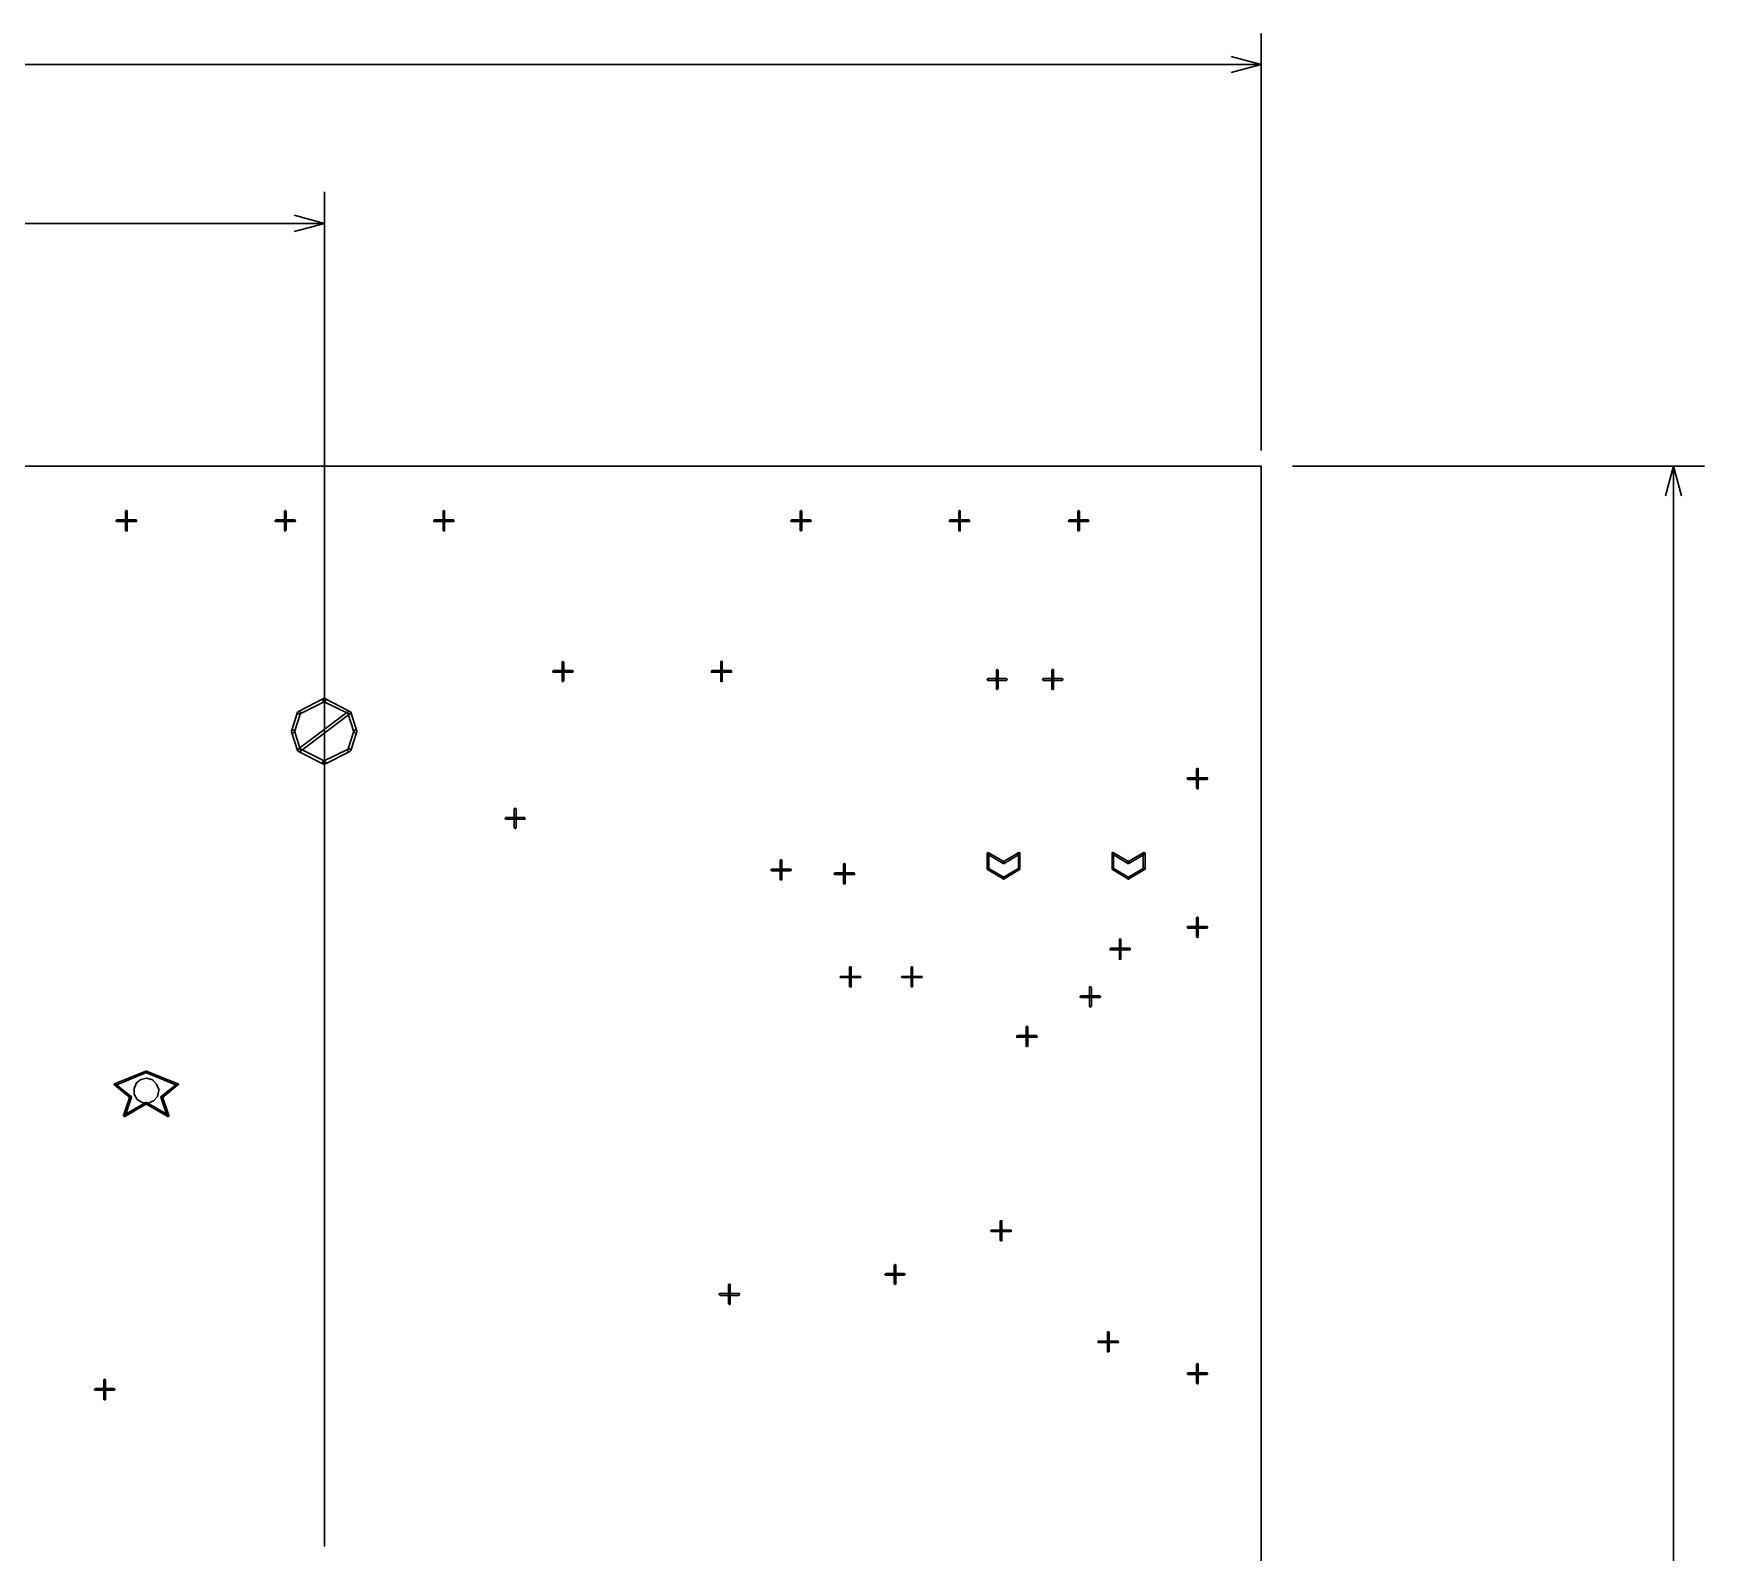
# Model space of a CAD drawing. Header units: millimetres. Extents: x 0 to 1189, y 35 to 806.
# Drawn here: x 747.6 to 845.7, y 554 to 643.2 of the extents above; entities that cross this region are included whole.
import ezdxf

# ---------------------------------------------------------------- set-up
doc = ezdxf.new("R2010")
doc.units = ezdxf.units.MM
doc.layers.add('Pen 1', color=7, linetype='Continuous')

msp = doc.modelspace()

# ---------------------------------------------------------------- linework, layer by layer
at = {"layer": 'Pen 1', "color": 7, "lineweight": 30}
for p, q in [((819.7, 618.675), (819.7, 643.15)), ((819.7, 641.325), (471.325, 641.325)), ((764.7, 554.325), (764.7, 633.85)), ((471.325, 632), (764.7, 632)), ((821.525, 617.75), (845.725, 617.75)), ((843.9, 395.9), (843.9, 617.75))]:
    msp.add_line(p, q, dxfattribs=at)
for points in [[(817.925, 640.85), (819.7, 641.325), (817.925, 641.8)], [(762.925, 631.525), (764.7, 632), (762.925, 632.475)], [(577.65, 395.9), (577.65, 432.575), (471.325, 432.575), (471.325, 617.75), (819.7, 617.75), (819.7, 432.575), (756.45, 432.575), (756.45, 395.9), (577.65, 395.9)], [(844.375, 616), (843.9, 617.75), (843.425, 616)], [(753.025, 615.1), (753.05, 615.125), (753.075, 615.15), (753.125, 615.125), (753.125, 615.1), (753.125, 614), (753.125, 613.95), (753.075, 613.95), (753.05, 613.95), (753.025, 614), (753.025, 615.1)], [(753.025, 615.1), (753.05, 615.125), (753.075, 615.15), (753.125, 615.125), (753.125, 615.1), (753.125, 614), (753.125, 613.95), (753.075, 613.95), (753.05, 613.95), (753.025, 614), (753.025, 615.1)], [(762.35, 615.1), (762.375, 615.125), (762.4, 615.15), (762.425, 615.125), (762.45, 615.1), (762.45, 614), (762.425, 613.95), (762.4, 613.95), (762.375, 613.95), (762.35, 614), (762.35, 615.1)], [(762.35, 615.1), (762.375, 615.125), (762.4, 615.15), (762.425, 615.125), (762.45, 615.1), (762.45, 614), (762.425, 613.95), (762.4, 613.95), (762.375, 613.95), (762.35, 614), (762.35, 615.1)], [(771.675, 615.1), (771.675, 615.125), (771.7, 615.15), (771.75, 615.125), (771.75, 615.1), (771.75, 614), (771.75, 613.95), (771.7, 613.95), (771.675, 613.95), (771.675, 614), (771.675, 615.1)], [(771.675, 615.1), (771.675, 615.125), (771.7, 615.15), (771.75, 615.125), (771.75, 615.1), (771.75, 614), (771.75, 613.95), (771.7, 613.95), (771.675, 613.95), (771.675, 614), (771.675, 615.1)], [(792.625, 615.1), (792.65, 615.125), (792.675, 615.15), (792.7, 615.125), (792.725, 615.1), (792.725, 614), (792.7, 613.95), (792.675, 613.95), (792.65, 613.95), (792.625, 614), (792.625, 615.1)], [(792.625, 615.1), (792.65, 615.125), (792.675, 615.15), (792.7, 615.125), (792.725, 615.1), (792.725, 614), (792.7, 613.95), (792.675, 613.95), (792.65, 613.95), (792.625, 614), (792.625, 615.1)], [(801.95, 615.1), (801.95, 615.125), (801.975, 615.15), (802.025, 615.125), (802.025, 615.1), (802.025, 614), (802.025, 613.95), (801.975, 613.95), (801.95, 613.95), (801.95, 614), (801.95, 615.1)], [(801.95, 615.1), (801.95, 615.125), (801.975, 615.15), (802.025, 615.125), (802.025, 615.1), (802.025, 614), (802.025, 613.95), (801.975, 613.95), (801.95, 613.95), (801.95, 614), (801.95, 615.1)], [(808.925, 615.1), (808.95, 615.125), (808.975, 615.15), (809, 615.125), (809.025, 615.1), (809.025, 614), (809, 613.95), (808.975, 613.95), (808.95, 613.95), (808.925, 614), (808.925, 615.1)], [(808.925, 615.1), (808.95, 615.125), (808.975, 615.15), (809, 615.125), (809.025, 615.1), (809.025, 614), (809, 613.95), (808.975, 613.95), (808.95, 613.95), (808.925, 614), (808.925, 615.1)], [(752.525, 614.5), (752.5, 614.5), (752.475, 614.55), (752.5, 614.575), (752.525, 614.6), (753.625, 614.6), (753.675, 614.575), (753.675, 614.55), (753.675, 614.5), (753.625, 614.5), (752.525, 614.5)], [(752.525, 614.5), (752.5, 614.5), (752.475, 614.55), (752.5, 614.575), (752.525, 614.6), (753.625, 614.6), (753.675, 614.575), (753.675, 614.55), (753.675, 614.5), (753.625, 614.5), (752.525, 614.5)], [(761.85, 614.5), (761.825, 614.5), (761.8, 614.55), (761.825, 614.575), (761.85, 614.6), (762.95, 614.6), (762.975, 614.575), (763, 614.55), (762.975, 614.5), (762.95, 614.5), (761.85, 614.5)], [(761.85, 614.5), (761.825, 614.5), (761.8, 614.55), (761.825, 614.575), (761.85, 614.6), (762.95, 614.6), (762.975, 614.575), (763, 614.55), (762.975, 614.5), (762.95, 614.5), (761.85, 614.5)], [(771.15, 614.5), (771.125, 614.5), (771.125, 614.55), (771.125, 614.575), (771.15, 614.6), (772.25, 614.6), (772.3, 614.575), (772.3, 614.55), (772.3, 614.5), (772.25, 614.5), (771.15, 614.5)], [(771.15, 614.5), (771.125, 614.5), (771.125, 614.55), (771.125, 614.575), (771.15, 614.6), (772.25, 614.6), (772.3, 614.575), (772.3, 614.55), (772.3, 614.5), (772.25, 614.5), (771.15, 614.5)], [(792.125, 614.5), (792.1, 614.5), (792.075, 614.55), (792.1, 614.575), (792.125, 614.6), (793.225, 614.6), (793.25, 614.575), (793.275, 614.55), (793.25, 614.5), (793.225, 614.5), (792.125, 614.5)], [(792.125, 614.5), (792.1, 614.5), (792.075, 614.55), (792.1, 614.575), (792.125, 614.6), (793.225, 614.6), (793.25, 614.575), (793.275, 614.55), (793.25, 614.5), (793.225, 614.5), (792.125, 614.5)], [(801.425, 614.5), (801.4, 614.5), (801.4, 614.55), (801.4, 614.575), (801.425, 614.6), (802.525, 614.6), (802.575, 614.575), (802.575, 614.55), (802.575, 614.5), (802.525, 614.5), (801.425, 614.5)], [(801.425, 614.5), (801.4, 614.5), (801.4, 614.55), (801.4, 614.575), (801.425, 614.6), (802.525, 614.6), (802.575, 614.575), (802.575, 614.55), (802.575, 614.5), (802.525, 614.5), (801.425, 614.5)], [(808.425, 614.5), (808.4, 614.5), (808.375, 614.55), (808.4, 614.575), (808.425, 614.6), (809.525, 614.6), (809.55, 614.575), (809.575, 614.55), (809.55, 614.5), (809.525, 614.5), (808.425, 614.5)], [(808.425, 614.5), (808.4, 614.5), (808.375, 614.55), (808.4, 614.575), (808.425, 614.6), (809.525, 614.6), (809.55, 614.575), (809.575, 614.55), (809.55, 614.5), (809.525, 614.5), (808.425, 614.5)], [(778.15, 605.65), (778.125, 605.65), (778.1, 605.7), (778.125, 605.725), (778.15, 605.75), (779.25, 605.75), (779.275, 605.725), (779.3, 605.7), (779.275, 605.65), (779.25, 605.65), (778.15, 605.65)], [(778.15, 605.65), (778.125, 605.65), (778.1, 605.7), (778.125, 605.725), (778.15, 605.75), (779.25, 605.75), (779.275, 605.725), (779.3, 605.7), (779.275, 605.65), (779.25, 605.65), (778.15, 605.65)], [(778.65, 606.25), (778.675, 606.275), (778.7, 606.3), (778.725, 606.275), (778.75, 606.25), (778.75, 605.15), (778.725, 605.1), (778.7, 605.1), (778.675, 605.1), (778.65, 605.15), (778.65, 606.25)], [(778.65, 606.25), (778.675, 606.275), (778.7, 606.3), (778.725, 606.275), (778.75, 606.25), (778.75, 605.15), (778.725, 605.1), (778.7, 605.1), (778.675, 605.1), (778.65, 605.15), (778.65, 606.25)], [(787.475, 605.65), (787.425, 605.65), (787.425, 605.7), (787.425, 605.725), (787.475, 605.75), (788.575, 605.75), (788.6, 605.725), (788.6, 605.7), (788.6, 605.65), (788.575, 605.65), (787.475, 605.65)], [(787.475, 605.65), (787.425, 605.65), (787.425, 605.7), (787.425, 605.725), (787.475, 605.75), (788.575, 605.75), (788.6, 605.725), (788.6, 605.7), (788.6, 605.65), (788.575, 605.65), (787.475, 605.65)], [(787.975, 606.25), (787.975, 606.275), (788.025, 606.3), (788.05, 606.275), (788.05, 606.25), (788.05, 605.15), (788.05, 605.1), (788.025, 605.1), (787.975, 605.1), (787.975, 605.15), (787.975, 606.25)], [(787.975, 606.25), (787.975, 606.275), (788.025, 606.3), (788.05, 606.275), (788.05, 606.25), (788.05, 605.15), (788.05, 605.1), (788.025, 605.1), (787.975, 605.1), (787.975, 605.15), (787.975, 606.25)], [(804.15, 605.775), (804.175, 605.8), (804.2, 605.825), (804.225, 605.8), (804.25, 605.775), (804.25, 604.675), (804.225, 604.65), (804.2, 604.625), (804.175, 604.65), (804.15, 604.675), (804.15, 605.775)], [(804.15, 605.775), (804.175, 605.8), (804.2, 605.825), (804.225, 605.8), (804.25, 605.775), (804.25, 604.675), (804.225, 604.65), (804.2, 604.625), (804.175, 604.65), (804.15, 604.675), (804.15, 605.775)], [(807.4, 605.775), (807.425, 605.8), (807.45, 605.825), (807.5, 605.8), (807.5, 605.775), (807.5, 604.675), (807.5, 604.65), (807.45, 604.625), (807.425, 604.65), (807.4, 604.675), (807.4, 605.775)], [(807.4, 605.775), (807.425, 605.8), (807.45, 605.825), (807.5, 605.8), (807.5, 605.775), (807.5, 604.675), (807.5, 604.65), (807.45, 604.625), (807.425, 604.65), (807.4, 604.675), (807.4, 605.775)], [(803.65, 605.175), (803.625, 605.2), (803.6, 605.225), (803.625, 605.25), (803.65, 605.275), (804.75, 605.275), (804.775, 605.25), (804.8, 605.225), (804.775, 605.2), (804.75, 605.175), (803.65, 605.175)], [(803.65, 605.175), (803.625, 605.2), (803.6, 605.225), (803.625, 605.25), (803.65, 605.275), (804.75, 605.275), (804.775, 605.25), (804.8, 605.225), (804.775, 605.2), (804.75, 605.175), (803.65, 605.175)], [(806.9, 605.175), (806.875, 605.2), (806.85, 605.225), (806.875, 605.25), (806.9, 605.275), (808, 605.275), (808.05, 605.25), (808.05, 605.225), (808.05, 605.2), (808, 605.175), (806.9, 605.175)], [(806.9, 605.175), (806.875, 605.2), (806.85, 605.225), (806.875, 605.25), (806.9, 605.275), (808, 605.275), (808.05, 605.25), (808.05, 605.225), (808.05, 605.2), (808, 605.175), (806.9, 605.175)], [(764.65, 604.1), (764.725, 604.1), (764.775, 604.05), (764.775, 603.975), (764.725, 603.925), (763.275, 603.2), (763.2, 603.2), (763.15, 603.225), (763.125, 603.3), (763.175, 603.35), (764.65, 604.1)], [(764.65, 604.1), (764.725, 604.1), (764.775, 604.05), (764.775, 603.975), (764.725, 603.925), (763.275, 603.2), (763.2, 603.2), (763.15, 603.225), (763.125, 603.3), (763.175, 603.35), (764.65, 604.1)], [(763.275, 601), (763.2, 600.975), (763.15, 601.025), (763.125, 601.075), (763.175, 601.15), (766.1, 603.35), (766.175, 603.375), (766.225, 603.325), (766.25, 603.25), (766.2, 603.2), (763.275, 601)], [(763.275, 601), (763.2, 600.975), (763.15, 601.025), (763.125, 601.075), (763.175, 601.15), (766.1, 603.35), (766.175, 603.375), (766.225, 603.325), (766.25, 603.25), (766.2, 603.2), (763.275, 601)], [(766.2, 603.35), (766.25, 603.3), (766.25, 603.225), (766.175, 603.2), (766.125, 603.2), (764.65, 603.925), (764.6, 603.975), (764.6, 604.05), (764.65, 604.1), (764.725, 604.1), (766.2, 603.35)], [(766.2, 603.35), (766.25, 603.3), (766.25, 603.225), (766.175, 603.2), (766.125, 603.2), (764.65, 603.925), (764.6, 603.975), (764.6, 604.05), (764.65, 604.1), (764.725, 604.1), (766.2, 603.35)], [(763.125, 603.3), (763.175, 603.35), (763.25, 603.35), (763.3, 603.325), (763.3, 603.25), (762.95, 602.15), (762.9, 602.1), (762.825, 602.075), (762.775, 602.125), (762.775, 602.2), (763.125, 603.3)], [(763.125, 603.3), (763.175, 603.35), (763.25, 603.35), (763.3, 603.325), (763.3, 603.25), (762.95, 602.15), (762.9, 602.1), (762.825, 602.075), (762.775, 602.125), (762.775, 602.2), (763.125, 603.3)], [(766.6, 602.2), (766.6, 602.125), (766.55, 602.075), (766.475, 602.1), (766.425, 602.15), (766.075, 603.25), (766.075, 603.325), (766.125, 603.35), (766.2, 603.35), (766.25, 603.3), (766.6, 602.2)], [(766.6, 602.2), (766.6, 602.125), (766.55, 602.075), (766.475, 602.1), (766.425, 602.15), (766.075, 603.25), (766.075, 603.325), (766.125, 603.35), (766.2, 603.35), (766.25, 603.3), (766.6, 602.2)], [(762.775, 602.15), (762.775, 602.225), (762.825, 602.25), (762.9, 602.25), (762.95, 602.2), (763.3, 601.1), (763.3, 601.025), (763.25, 600.975), (763.175, 601), (763.125, 601.05), (762.775, 602.15)], [(762.775, 602.15), (762.775, 602.225), (762.825, 602.25), (762.9, 602.25), (762.95, 602.2), (763.3, 601.1), (763.3, 601.025), (763.25, 600.975), (763.175, 601), (763.125, 601.05), (762.775, 602.15)], [(766.25, 601.05), (766.2, 601), (766.125, 600.975), (766.075, 601.025), (766.075, 601.1), (766.425, 602.2), (766.475, 602.25), (766.55, 602.25), (766.6, 602.225), (766.6, 602.15), (766.25, 601.05)], [(766.25, 601.05), (766.2, 601), (766.125, 600.975), (766.075, 601.025), (766.075, 601.1), (766.425, 602.2), (766.475, 602.25), (766.55, 602.25), (766.6, 602.225), (766.6, 602.15), (766.25, 601.05)], [(763.175, 601), (763.125, 601.05), (763.15, 601.125), (763.2, 601.15), (763.275, 601.15), (764.725, 600.425), (764.775, 600.375), (764.775, 600.3), (764.725, 600.25), (764.65, 600.25), (763.175, 601)], [(763.175, 601), (763.125, 601.05), (763.15, 601.125), (763.2, 601.15), (763.275, 601.15), (764.725, 600.425), (764.775, 600.375), (764.775, 600.3), (764.725, 600.25), (764.65, 600.25), (763.175, 601)], [(764.725, 600.25), (764.65, 600.25), (764.6, 600.3), (764.6, 600.375), (764.65, 600.425), (766.125, 601.15), (766.175, 601.15), (766.25, 601.125), (766.25, 601.05), (766.2, 601), (764.725, 600.25)], [(764.725, 600.25), (764.65, 600.25), (764.6, 600.3), (764.6, 600.375), (764.65, 600.425), (766.125, 601.15), (766.175, 601.15), (766.25, 601.125), (766.25, 601.05), (766.2, 601), (764.725, 600.25)], [(815.4, 599.35), (815.375, 599.375), (815.35, 599.4), (815.375, 599.45), (815.4, 599.45), (816.5, 599.45), (816.55, 599.45), (816.55, 599.4), (816.55, 599.375), (816.5, 599.35), (815.4, 599.35)], [(815.4, 599.35), (815.375, 599.375), (815.35, 599.4), (815.375, 599.45), (815.4, 599.45), (816.5, 599.45), (816.55, 599.45), (816.55, 599.4), (816.55, 599.375), (816.5, 599.35), (815.4, 599.35)], [(815.9, 599.95), (815.925, 600), (815.95, 600), (816, 600), (816, 599.95), (816, 598.85), (816, 598.825), (815.95, 598.8), (815.925, 598.825), (815.9, 598.85), (815.9, 599.95)], [(815.9, 599.95), (815.925, 600), (815.95, 600), (816, 600), (816, 599.95), (816, 598.85), (816, 598.825), (815.95, 598.8), (815.925, 598.825), (815.9, 598.85), (815.9, 599.95)], [(775.85, 597.625), (775.875, 597.65), (775.9, 597.675), (775.925, 597.65), (775.95, 597.625), (775.95, 596.525), (775.925, 596.5), (775.9, 596.475), (775.875, 596.5), (775.85, 596.525), (775.85, 597.625)], [(775.85, 597.625), (775.875, 597.65), (775.9, 597.675), (775.925, 597.65), (775.95, 597.625), (775.95, 596.525), (775.925, 596.5), (775.9, 596.475), (775.875, 596.5), (775.85, 596.525), (775.85, 597.625)], [(775.35, 597.025), (775.325, 597.05), (775.3, 597.075), (775.325, 597.1), (775.35, 597.125), (776.45, 597.125), (776.475, 597.1), (776.5, 597.075), (776.475, 597.05), (776.45, 597.025), (775.35, 597.025)], [(775.35, 597.025), (775.325, 597.05), (775.3, 597.075), (775.325, 597.1), (775.35, 597.125), (776.45, 597.125), (776.475, 597.1), (776.5, 597.075), (776.475, 597.05), (776.45, 597.025), (775.35, 597.025)], [(791.45, 594.6), (791.475, 594.625), (791.5, 594.65), (791.55, 594.625), (791.55, 594.6), (791.55, 593.5), (791.55, 593.475), (791.5, 593.45), (791.475, 593.475), (791.45, 593.5), (791.45, 594.6)], [(791.45, 594.6), (791.475, 594.625), (791.5, 594.65), (791.55, 594.625), (791.55, 594.6), (791.55, 593.5), (791.55, 593.475), (791.5, 593.45), (791.475, 593.475), (791.45, 593.5), (791.45, 594.6)], [(804.6, 594.525), (804.625, 594.475), (804.6, 594.45), (804.575, 594.425), (804.55, 594.425), (803.625, 594.975), (803.6, 595), (803.625, 595.05), (803.65, 595.075), (803.675, 595.075), (804.6, 594.525)], [(804.6, 594.525), (804.625, 594.475), (804.6, 594.45), (804.575, 594.425), (804.55, 594.425), (803.625, 594.975), (803.6, 595), (803.625, 595.05), (803.65, 595.075), (803.675, 595.075), (804.6, 594.525)], [(803.6, 595.025), (803.625, 595.05), (803.65, 595.075), (803.675, 595.05), (803.7, 595.025), (803.7, 594.1), (803.675, 594.075), (803.65, 594.05), (803.625, 594.075), (803.6, 594.1), (803.6, 595.025)], [(803.6, 595.025), (803.625, 595.05), (803.65, 595.075), (803.675, 595.05), (803.7, 595.025), (803.7, 594.1), (803.675, 594.075), (803.65, 594.05), (803.625, 594.075), (803.6, 594.1), (803.6, 595.025)], [(805.475, 595.075), (805.5, 595.075), (805.525, 595.05), (805.525, 595), (805.5, 594.975), (804.6, 594.425), (804.55, 594.425), (804.525, 594.45), (804.525, 594.475), (804.55, 594.525), (805.475, 595.075)], [(805.475, 595.075), (805.5, 595.075), (805.525, 595.05), (805.525, 595), (805.5, 594.975), (804.6, 594.425), (804.55, 594.425), (804.525, 594.45), (804.525, 594.475), (804.55, 594.525), (805.475, 595.075)], [(805.525, 594.1), (805.525, 594.075), (805.475, 594.05), (805.45, 594.075), (805.45, 594.1), (805.45, 595.025), (805.45, 595.05), (805.475, 595.075), (805.525, 595.05), (805.525, 595.025), (805.525, 594.1)], [(805.525, 594.1), (805.525, 594.075), (805.475, 594.05), (805.45, 594.075), (805.45, 594.1), (805.45, 595.025), (805.45, 595.05), (805.475, 595.075), (805.525, 595.05), (805.525, 595.025), (805.525, 594.1)], [(811.925, 594.525), (811.95, 594.475), (811.95, 594.45), (811.925, 594.425), (811.875, 594.425), (810.975, 594.975), (810.95, 595), (810.95, 595.05), (810.975, 595.075), (811, 595.075), (811.925, 594.525)], [(811.925, 594.525), (811.95, 594.475), (811.95, 594.45), (811.925, 594.425), (811.875, 594.425), (810.975, 594.975), (810.95, 595), (810.95, 595.05), (810.975, 595.075), (811, 595.075), (811.925, 594.525)], [(810.95, 595.025), (810.95, 595.05), (811, 595.075), (811.025, 595.05), (811.025, 595.025), (811.025, 594.1), (811.025, 594.075), (811, 594.05), (810.95, 594.075), (810.95, 594.1), (810.95, 595.025)], [(810.95, 595.025), (810.95, 595.05), (811, 595.075), (811.025, 595.05), (811.025, 595.025), (811.025, 594.1), (811.025, 594.075), (811, 594.05), (810.95, 594.075), (810.95, 594.1), (810.95, 595.025)], [(812.8, 595.075), (812.825, 595.075), (812.85, 595.05), (812.875, 595), (812.85, 594.975), (811.925, 594.425), (811.9, 594.425), (811.875, 594.45), (811.85, 594.475), (811.875, 594.525), (812.8, 595.075)], [(812.8, 595.075), (812.825, 595.075), (812.85, 595.05), (812.875, 595), (812.85, 594.975), (811.925, 594.425), (811.9, 594.425), (811.875, 594.45), (811.85, 594.475), (811.875, 594.525), (812.8, 595.075)], [(812.875, 594.1), (812.85, 594.075), (812.825, 594.05), (812.8, 594.075), (812.775, 594.1), (812.775, 595.025), (812.8, 595.05), (812.825, 595.075), (812.85, 595.05), (812.875, 595.025), (812.875, 594.1)], [(812.875, 594.1), (812.85, 594.075), (812.825, 594.05), (812.8, 594.075), (812.775, 594.1), (812.775, 595.025), (812.8, 595.05), (812.825, 595.075), (812.85, 595.05), (812.875, 595.025), (812.875, 594.1)], [(790.95, 594), (790.925, 594.025), (790.9, 594.05), (790.925, 594.075), (790.95, 594.1), (792.05, 594.1), (792.1, 594.075), (792.1, 594.05), (792.1, 594.025), (792.05, 594), (790.95, 594)], [(790.95, 594), (790.925, 594.025), (790.9, 594.05), (790.925, 594.075), (790.95, 594.1), (792.05, 594.1), (792.1, 594.075), (792.1, 594.05), (792.1, 594.025), (792.05, 594), (790.95, 594)], [(794.675, 593.775), (794.65, 593.775), (794.625, 593.825), (794.65, 593.85), (794.675, 593.875), (795.775, 593.875), (795.825, 593.85), (795.825, 593.825), (795.825, 593.775), (795.775, 593.775), (794.675, 593.775)], [(794.675, 593.775), (794.65, 593.775), (794.625, 593.825), (794.65, 593.85), (794.675, 593.875), (795.775, 593.875), (795.825, 593.85), (795.825, 593.825), (795.825, 593.775), (795.775, 593.775), (794.675, 593.775)], [(795.175, 594.375), (795.2, 594.4), (795.225, 594.425), (795.275, 594.4), (795.275, 594.375), (795.275, 593.275), (795.275, 593.225), (795.225, 593.225), (795.2, 593.225), (795.175, 593.275), (795.175, 594.375)], [(795.175, 594.375), (795.2, 594.4), (795.225, 594.425), (795.275, 594.4), (795.275, 594.375), (795.275, 593.275), (795.275, 593.225), (795.225, 593.225), (795.2, 593.225), (795.175, 593.275), (795.175, 594.375)], [(803.625, 594.075), (803.6, 594.1), (803.625, 594.125), (803.65, 594.15), (803.675, 594.15), (804.6, 593.6), (804.625, 593.575), (804.6, 593.525), (804.575, 593.5), (804.55, 593.525), (803.625, 594.075)], [(803.625, 594.075), (803.6, 594.1), (803.625, 594.125), (803.65, 594.15), (803.675, 594.15), (804.6, 593.6), (804.625, 593.575), (804.6, 593.525), (804.575, 593.5), (804.55, 593.525), (803.625, 594.075)], [(804.6, 593.525), (804.55, 593.5), (804.525, 593.525), (804.525, 593.575), (804.55, 593.6), (805.475, 594.15), (805.5, 594.15), (805.525, 594.125), (805.525, 594.1), (805.5, 594.075), (804.6, 593.525)], [(804.6, 593.525), (804.55, 593.5), (804.525, 593.525), (804.525, 593.575), (804.55, 593.6), (805.475, 594.15), (805.5, 594.15), (805.525, 594.125), (805.525, 594.1), (805.5, 594.075), (804.6, 593.525)], [(810.975, 594.075), (810.95, 594.1), (810.95, 594.125), (810.975, 594.15), (811, 594.15), (811.925, 593.6), (811.95, 593.575), (811.95, 593.525), (811.925, 593.5), (811.875, 593.525), (810.975, 594.075)], [(810.975, 594.075), (810.95, 594.1), (810.95, 594.125), (810.975, 594.15), (811, 594.15), (811.925, 593.6), (811.95, 593.575), (811.95, 593.525), (811.925, 593.5), (811.875, 593.525), (810.975, 594.075)], [(811.925, 593.525), (811.9, 593.5), (811.875, 593.525), (811.85, 593.575), (811.875, 593.6), (812.8, 594.15), (812.825, 594.15), (812.85, 594.125), (812.875, 594.1), (812.85, 594.075), (811.925, 593.525)], [(811.925, 593.525), (811.9, 593.5), (811.875, 593.525), (811.85, 593.575), (811.875, 593.6), (812.8, 594.15), (812.825, 594.15), (812.85, 594.125), (812.875, 594.1), (812.85, 594.075), (811.925, 593.525)], [(815.4, 590.625), (815.375, 590.65), (815.35, 590.675), (815.375, 590.7), (815.4, 590.725), (816.5, 590.725), (816.55, 590.7), (816.55, 590.675), (816.55, 590.65), (816.5, 590.625), (815.4, 590.625)], [(815.4, 590.625), (815.375, 590.65), (815.35, 590.675), (815.375, 590.7), (815.4, 590.725), (816.5, 590.725), (816.55, 590.7), (816.55, 590.675), (816.55, 590.65), (816.5, 590.625), (815.4, 590.625)], [(815.9, 591.225), (815.925, 591.25), (815.95, 591.275), (816, 591.25), (816, 591.225), (816, 590.125), (816, 590.1), (815.95, 590.075), (815.925, 590.1), (815.9, 590.125), (815.9, 591.225)], [(815.9, 591.225), (815.925, 591.25), (815.95, 591.275), (816, 591.25), (816, 591.225), (816, 590.125), (816, 590.1), (815.95, 590.075), (815.925, 590.1), (815.9, 590.125), (815.9, 591.225)], [(811.375, 589.95), (811.375, 589.975), (811.425, 590), (811.45, 589.975), (811.45, 589.95), (811.45, 588.85), (811.45, 588.8), (811.425, 588.8), (811.375, 588.8), (811.375, 588.85), (811.375, 589.95)], [(811.375, 589.95), (811.375, 589.975), (811.425, 590), (811.45, 589.975), (811.45, 589.95), (811.45, 588.85), (811.45, 588.8), (811.425, 588.8), (811.375, 588.8), (811.375, 588.85), (811.375, 589.95)], [(810.875, 589.35), (810.825, 589.35), (810.825, 589.4), (810.825, 589.425), (810.875, 589.45), (811.975, 589.45), (812, 589.425), (812, 589.4), (812, 589.35), (811.975, 589.35), (810.875, 589.35)], [(810.875, 589.35), (810.825, 589.35), (810.825, 589.4), (810.825, 589.425), (810.875, 589.45), (811.975, 589.45), (812, 589.425), (812, 589.4), (812, 589.35), (811.975, 589.35), (810.875, 589.35)], [(795.025, 587.725), (795, 587.725), (794.975, 587.75), (795, 587.8), (795.025, 587.8), (796.125, 587.8), (796.175, 587.8), (796.175, 587.75), (796.175, 587.725), (796.125, 587.725), (795.025, 587.725)], [(795.025, 587.725), (795, 587.725), (794.975, 587.75), (795, 587.8), (795.025, 587.8), (796.125, 587.8), (796.175, 587.8), (796.175, 587.75), (796.175, 587.725), (796.125, 587.725), (795.025, 587.725)], [(795.525, 588.3), (795.55, 588.35), (795.575, 588.35), (795.625, 588.35), (795.625, 588.3), (795.625, 587.2), (795.625, 587.175), (795.575, 587.175), (795.55, 587.175), (795.525, 587.2), (795.525, 588.3)], [(795.525, 588.3), (795.55, 588.35), (795.575, 588.35), (795.625, 588.35), (795.625, 588.3), (795.625, 587.2), (795.625, 587.175), (795.575, 587.175), (795.55, 587.175), (795.525, 587.2), (795.525, 588.3)], [(798.65, 587.725), (798.6, 587.725), (798.6, 587.75), (798.6, 587.8), (798.65, 587.8), (799.75, 587.8), (799.775, 587.8), (799.775, 587.75), (799.775, 587.725), (799.75, 587.725), (798.65, 587.725)], [(798.65, 587.725), (798.6, 587.725), (798.6, 587.75), (798.6, 587.8), (798.65, 587.8), (799.75, 587.8), (799.775, 587.8), (799.775, 587.75), (799.775, 587.725), (799.75, 587.725), (798.65, 587.725)], [(799.15, 588.3), (799.15, 588.35), (799.2, 588.35), (799.225, 588.35), (799.225, 588.3), (799.225, 587.2), (799.225, 587.175), (799.2, 587.175), (799.15, 587.175), (799.15, 587.2), (799.15, 588.3)], [(799.15, 588.3), (799.15, 588.35), (799.2, 588.35), (799.225, 588.35), (799.225, 588.3), (799.225, 587.2), (799.225, 587.175), (799.2, 587.175), (799.15, 587.175), (799.15, 587.2), (799.15, 588.3)], [(809.625, 587.15), (809.625, 587.175), (809.675, 587.2), (809.7, 587.175), (809.725, 587.15), (809.725, 586.05), (809.7, 586.025), (809.675, 586), (809.625, 586.025), (809.625, 586.05), (809.625, 587.15)], [(809.625, 587.15), (809.625, 587.175), (809.675, 587.2), (809.7, 587.175), (809.725, 587.15), (809.725, 586.05), (809.7, 586.025), (809.675, 586), (809.625, 586.025), (809.625, 586.05), (809.625, 587.15)], [(809.125, 586.55), (809.075, 586.575), (809.075, 586.6), (809.075, 586.625), (809.125, 586.65), (810.225, 586.65), (810.25, 586.625), (810.275, 586.6), (810.25, 586.575), (810.225, 586.55), (809.125, 586.55)], [(809.125, 586.55), (809.075, 586.575), (809.075, 586.6), (809.075, 586.625), (809.125, 586.65), (810.225, 586.65), (810.25, 586.625), (810.275, 586.6), (810.25, 586.575), (810.225, 586.55), (809.125, 586.55)], [(805.9, 584.825), (805.9, 584.85), (805.95, 584.875), (805.975, 584.85), (806, 584.825), (806, 583.725), (805.975, 583.675), (805.95, 583.675), (805.9, 583.675), (805.9, 583.725), (805.9, 584.825)], [(805.9, 584.825), (805.9, 584.85), (805.95, 584.875), (805.975, 584.85), (806, 584.825), (806, 583.725), (805.975, 583.675), (805.95, 583.675), (805.9, 583.675), (805.9, 583.725), (805.9, 584.825)], [(805.4, 584.225), (805.35, 584.225), (805.35, 584.275), (805.35, 584.3), (805.4, 584.325), (806.5, 584.325), (806.525, 584.3), (806.55, 584.275), (806.525, 584.225), (806.5, 584.225), (805.4, 584.225)], [(805.4, 584.225), (805.35, 584.225), (805.35, 584.275), (805.35, 584.3), (805.4, 584.325), (806.5, 584.325), (806.525, 584.3), (806.55, 584.275), (806.525, 584.225), (806.5, 584.225), (805.4, 584.225)], [(754.225, 582.225), (754.25, 582.225), (754.275, 582.2), (754.275, 582.175), (754.25, 582.15), (752.425, 581.4), (752.375, 581.425), (752.35, 581.45), (752.35, 581.475), (752.375, 581.5), (754.225, 582.225)], [(754.225, 582.225), (754.25, 582.225), (754.275, 582.2), (754.275, 582.175), (754.25, 582.15), (752.425, 581.4), (752.375, 581.425), (752.35, 581.45), (752.35, 581.475), (752.375, 581.5), (754.225, 582.225)], [(754.975, 581.1), (754.9, 580.75), (754.675, 580.5), (754.35, 580.35), (754, 580.4), (753.7, 580.575), (753.525, 580.875), (753.525, 581.225), (753.675, 581.55), (753.925, 581.75), (754.275, 581.825), (754.6, 581.725), (754.85, 581.475), (754.975, 581.15), (754.975, 581.1)], [(754.975, 581.1), (754.9, 580.75), (754.675, 580.5), (754.35, 580.35), (754, 580.4), (753.7, 580.575), (753.525, 580.875), (753.525, 581.225), (753.675, 581.55), (753.925, 581.75), (754.275, 581.825), (754.6, 581.725), (754.85, 581.475), (754.975, 581.15), (754.975, 581.1)], [(756.1, 581.5), (756.125, 581.475), (756.125, 581.45), (756.1, 581.425), (756.05, 581.4), (754.225, 582.15), (754.2, 582.175), (754.2, 582.2), (754.225, 582.225), (754.25, 582.225), (756.1, 581.5)], [(756.1, 581.5), (756.125, 581.475), (756.125, 581.45), (756.1, 581.425), (756.05, 581.4), (754.225, 582.15), (754.2, 582.175), (754.2, 582.2), (754.225, 582.225), (754.25, 582.225), (756.1, 581.5)], [(752.375, 581.425), (752.35, 581.45), (752.375, 581.475), (752.4, 581.5), (752.425, 581.5), (753.35, 580.75), (753.375, 580.725), (753.35, 580.7), (753.325, 580.675), (753.3, 580.675), (752.375, 581.425)], [(752.375, 581.425), (752.35, 581.45), (752.375, 581.475), (752.4, 581.5), (752.425, 581.5), (753.35, 580.75), (753.375, 580.725), (753.35, 580.7), (753.325, 580.675), (753.3, 580.675), (752.375, 581.425)], [(755.175, 580.675), (755.15, 580.675), (755.125, 580.7), (755.1, 580.725), (755.125, 580.75), (756.05, 581.5), (756.075, 581.5), (756.1, 581.475), (756.125, 581.45), (756.1, 581.425), (755.175, 580.675)], [(755.175, 580.675), (755.15, 580.675), (755.125, 580.7), (755.1, 580.725), (755.125, 580.75), (756.05, 581.5), (756.075, 581.5), (756.1, 581.475), (756.125, 581.45), (756.1, 581.425), (755.175, 580.675)], [(753.275, 580.725), (753.3, 580.75), (753.325, 580.775), (753.35, 580.75), (753.375, 580.7), (753, 579.6), (752.975, 579.575), (752.95, 579.575), (752.925, 579.6), (752.9, 579.625), (753.275, 580.725)], [(753.275, 580.725), (753.3, 580.75), (753.325, 580.775), (753.35, 580.75), (753.375, 580.7), (753, 579.6), (752.975, 579.575), (752.95, 579.575), (752.925, 579.6), (752.9, 579.625), (753.275, 580.725)], [(752.975, 579.575), (752.95, 579.575), (752.925, 579.6), (752.9, 579.625), (752.925, 579.65), (754.225, 580.4), (754.25, 580.4), (754.275, 580.375), (754.275, 580.35), (754.25, 580.325), (752.975, 579.575)], [(752.975, 579.575), (752.95, 579.575), (752.925, 579.6), (752.9, 579.625), (752.925, 579.65), (754.225, 580.4), (754.25, 580.4), (754.275, 580.375), (754.275, 580.35), (754.25, 580.325), (752.975, 579.575)], [(754.225, 580.325), (754.2, 580.35), (754.2, 580.375), (754.225, 580.4), (754.25, 580.4), (755.55, 579.65), (755.575, 579.625), (755.55, 579.6), (755.525, 579.575), (755.5, 579.575), (754.225, 580.325)], [(754.225, 580.325), (754.2, 580.35), (754.2, 580.375), (754.225, 580.4), (754.25, 580.4), (755.55, 579.65), (755.575, 579.625), (755.55, 579.6), (755.525, 579.575), (755.5, 579.575), (754.225, 580.325)], [(755.575, 579.625), (755.575, 579.6), (755.525, 579.575), (755.5, 579.575), (755.475, 579.6), (755.1, 580.7), (755.125, 580.75), (755.15, 580.775), (755.175, 580.75), (755.2, 580.725), (755.575, 579.625)], [(755.575, 579.625), (755.575, 579.6), (755.525, 579.575), (755.5, 579.575), (755.475, 579.6), (755.1, 580.7), (755.125, 580.75), (755.15, 580.775), (755.175, 580.75), (755.2, 580.725), (755.575, 579.625)], [(804.375, 573.4), (804.4, 573.45), (804.425, 573.45), (804.475, 573.45), (804.475, 573.4), (804.475, 572.3), (804.475, 572.275), (804.425, 572.275), (804.4, 572.275), (804.375, 572.3), (804.375, 573.4)], [(804.375, 573.4), (804.4, 573.45), (804.425, 573.45), (804.475, 573.45), (804.475, 573.4), (804.475, 572.3), (804.475, 572.275), (804.425, 572.275), (804.4, 572.275), (804.375, 572.3), (804.375, 573.4)], [(803.875, 572.825), (803.85, 572.825), (803.825, 572.85), (803.85, 572.9), (803.875, 572.9), (804.975, 572.9), (805.025, 572.9), (805.025, 572.85), (805.025, 572.825), (804.975, 572.825), (803.875, 572.825)], [(803.875, 572.825), (803.85, 572.825), (803.825, 572.85), (803.85, 572.9), (803.875, 572.9), (804.975, 572.9), (805.025, 572.9), (805.025, 572.85), (805.025, 572.825), (804.975, 572.825), (803.875, 572.825)], [(797.65, 570.25), (797.625, 570.275), (797.6, 570.3), (797.625, 570.325), (797.65, 570.35), (798.75, 570.35), (798.775, 570.325), (798.8, 570.3), (798.775, 570.275), (798.75, 570.25), (797.65, 570.25)], [(797.65, 570.25), (797.625, 570.275), (797.6, 570.3), (797.625, 570.325), (797.65, 570.35), (798.75, 570.35), (798.775, 570.325), (798.8, 570.3), (798.775, 570.275), (798.75, 570.25), (797.65, 570.25)], [(798.15, 570.85), (798.175, 570.875), (798.2, 570.9), (798.225, 570.875), (798.25, 570.85), (798.25, 569.75), (798.225, 569.725), (798.2, 569.7), (798.175, 569.725), (798.15, 569.75), (798.15, 570.85)], [(798.15, 570.85), (798.175, 570.875), (798.2, 570.9), (798.225, 570.875), (798.25, 570.85), (798.25, 569.75), (798.225, 569.725), (798.2, 569.7), (798.175, 569.725), (798.15, 569.75), (798.15, 570.85)], [(787.925, 569.075), (787.9, 569.1), (787.875, 569.125), (787.9, 569.175), (787.925, 569.175), (789.025, 569.175), (789.05, 569.175), (789.075, 569.125), (789.05, 569.1), (789.025, 569.075), (787.925, 569.075)], [(787.925, 569.075), (787.9, 569.1), (787.875, 569.125), (787.9, 569.175), (787.925, 569.175), (789.025, 569.175), (789.05, 569.175), (789.075, 569.125), (789.05, 569.1), (789.025, 569.075), (787.925, 569.075)], [(788.425, 569.675), (788.45, 569.725), (788.475, 569.725), (788.5, 569.725), (788.525, 569.675), (788.525, 568.575), (788.5, 568.55), (788.475, 568.525), (788.45, 568.55), (788.425, 568.575), (788.425, 569.675)], [(788.425, 569.675), (788.45, 569.725), (788.475, 569.725), (788.5, 569.725), (788.525, 569.675), (788.525, 568.575), (788.5, 568.55), (788.475, 568.525), (788.45, 568.55), (788.425, 568.575), (788.425, 569.675)], [(810.175, 566.3), (810.125, 566.3), (810.125, 566.35), (810.125, 566.375), (810.175, 566.375), (811.275, 566.375), (811.3, 566.375), (811.325, 566.35), (811.3, 566.3), (811.275, 566.3), (810.175, 566.3)], [(810.175, 566.3), (810.125, 566.3), (810.125, 566.35), (810.125, 566.375), (810.175, 566.375), (811.275, 566.375), (811.3, 566.375), (811.325, 566.35), (811.3, 566.3), (811.275, 566.3), (810.175, 566.3)], [(810.675, 566.9), (810.675, 566.925), (810.725, 566.925), (810.75, 566.925), (810.775, 566.9), (810.775, 565.8), (810.75, 565.75), (810.725, 565.75), (810.675, 565.75), (810.675, 565.8), (810.675, 566.9)], [(810.675, 566.9), (810.675, 566.925), (810.725, 566.925), (810.75, 566.925), (810.775, 566.9), (810.775, 565.8), (810.75, 565.75), (810.725, 565.75), (810.675, 565.75), (810.675, 565.8), (810.675, 566.9)], [(751.75, 564.1), (751.775, 564.125), (751.8, 564.15), (751.825, 564.125), (751.85, 564.1), (751.85, 563), (751.825, 562.95), (751.8, 562.95), (751.775, 562.95), (751.75, 563), (751.75, 564.1)], [(751.75, 564.1), (751.775, 564.125), (751.8, 564.15), (751.825, 564.125), (751.85, 564.1), (751.85, 563), (751.825, 562.95), (751.8, 562.95), (751.775, 562.95), (751.75, 563), (751.75, 564.1)], [(815.4, 564.425), (815.375, 564.45), (815.35, 564.475), (815.375, 564.5), (815.4, 564.525), (816.5, 564.525), (816.55, 564.5), (816.55, 564.475), (816.55, 564.45), (816.5, 564.425), (815.4, 564.425)], [(815.4, 564.425), (815.375, 564.45), (815.35, 564.475), (815.375, 564.5), (815.4, 564.525), (816.5, 564.525), (816.55, 564.5), (816.55, 564.475), (816.55, 564.45), (816.5, 564.425), (815.4, 564.425)], [(815.9, 565.025), (815.925, 565.05), (815.95, 565.075), (816, 565.05), (816, 565.025), (816, 563.925), (816, 563.9), (815.95, 563.875), (815.925, 563.9), (815.9, 563.925), (815.9, 565.025)], [(815.9, 565.025), (815.925, 565.05), (815.95, 565.075), (816, 565.05), (816, 565.025), (816, 563.925), (816, 563.9), (815.95, 563.875), (815.925, 563.9), (815.9, 563.925), (815.9, 565.025)], [(751.25, 563.5), (751.225, 563.5), (751.2, 563.55), (751.225, 563.575), (751.25, 563.6), (752.35, 563.6), (752.375, 563.575), (752.4, 563.55), (752.375, 563.5), (752.35, 563.5), (751.25, 563.5)], [(751.25, 563.5), (751.225, 563.5), (751.2, 563.55), (751.225, 563.575), (751.25, 563.6), (752.35, 563.6), (752.375, 563.575), (752.4, 563.55), (752.375, 563.5), (752.35, 563.5), (751.25, 563.5)]]:
    msp.add_lwpolyline(points, dxfattribs=at)

doc.saveas('drawing.dxf')
